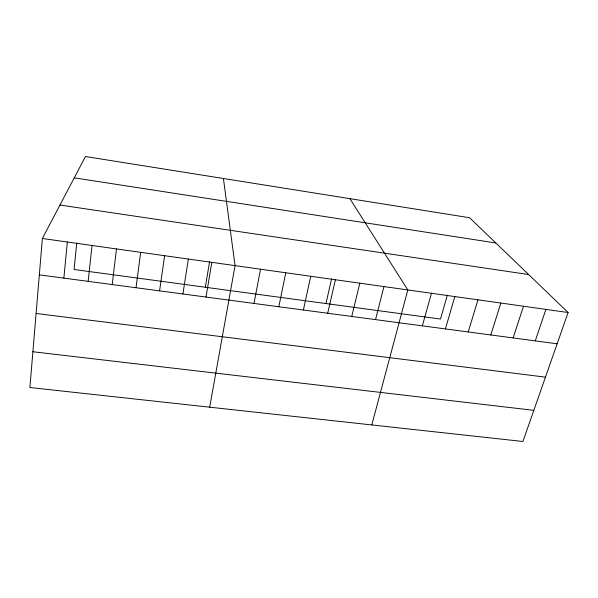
<?xml version="1.0" encoding="UTF-8"?>
<svg xmlns="http://www.w3.org/2000/svg" width="598" height="598" viewBox="0 0 598 598"><rect width="100%" height="100%" fill="white"/><g stroke="black" fill="none" stroke-linecap="round" stroke-linejoin="round"><path stroke-width="0.9" d="M42.376 238.49L29.9 387.511L522.921 441.481L568.1 312.515L469.587 217.724L85.447 156.519L42.376 238.49L568.1 312.515M63.874 278.13L67.335 242.011M76.761 242.878L74.085 269.496L440.479 319.048L447.341 295.15M88.16 281.366L92.04 245.486M112.207 284.566L116.49 248.925M136.015 287.735L140.687 252.334M159.576 290.875L164.644 255.705M182.906 293.977L188.355 259.046M205.316 287.242L209.584 261.588M206.011 297.057L211.819 262.35M209.689 407.193L235.059 265.624L223.413 178.503M253.986 303.44L260.556 269.212M278.817 306.744L285.777 272.763M303.388 310.018L310.721 276.276M325.962 303.56L331.606 278.78M327.689 313.255L335.396 279.752M351.736 316.454L359.802 283.183M375.529 319.624L383.946 286.584M371.792 424.939L407.829 289.948L349.867 198.648M422.36 325.858L431.457 293.274M445.405 328.93L454.831 296.571M468.219 331.965L477.966 299.822M490.794 334.97L500.855 303.044M513.136 337.945L523.504 306.236M535.247 340.89L545.914 309.39M32.897 351.744L533.835 410.34M36.097 313.472L545.458 377.144M39.333 274.863L557.142 343.798M59.957 205.039L528.647 274.549M74.234 177.853L495.832 242.975"/></g></svg>
